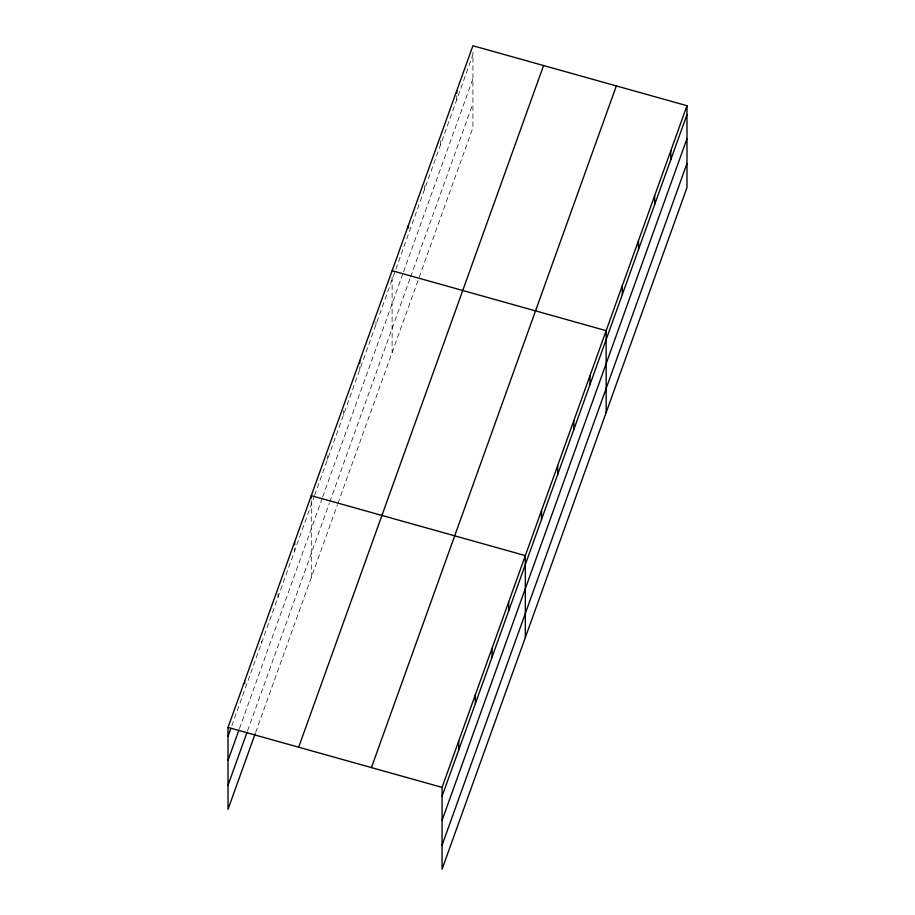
<?xml version="1.0" encoding="UTF-8"?>
<svg xmlns="http://www.w3.org/2000/svg" width="915" height="915" viewBox="0 0 915 915"><rect width="100%" height="100%" fill="white"/><g stroke="black" fill="none" stroke-linecap="round" stroke-linejoin="round"><path stroke-width="0.69" stroke-dasharray="4.58 3.43" d="M231.827 725.732L314.142 496.616M314.623 495.301L472.929 54.648M239.444 728.626L322.229 498.206M322.698 496.879L403.046 273.253M403.515 271.927L472.929 78.736M247.53 730.913L329.354 503.159M329.835 501.843L410.172 278.206M410.652 276.89L472.929 103.544M255.617 732.48L337.441 504.748M337.91 503.422L472.929 127.62L472.929 52.109M456.768 95.823L456.768 99.644M440.607 140.819L440.607 144.639M424.434 185.814L424.434 189.622M392.112 277.062L392.112 352.572M375.951 322.057L375.951 324.596M359.778 367.041L359.778 369.591M343.617 410.766L343.617 414.575M327.456 455.75L327.456 459.57M311.294 500.745L311.294 577.525M294.641 548.371L294.641 550.91M277.988 593.458L277.988 597.266M261.335 641.083L261.335 643.622"/><path stroke-width="1.37" d="M686.982 105.705L686.982 187.575L442.071 869.25L442.071 787.38L686.982 105.705L472.929 45.75L228.018 727.425L228.018 809.295L255.148 733.807M228.018 736.335L230.877 728.386M228.018 760.411L238.964 729.953M228.018 785.219L247.05 732.24M298.656 747.212L543.567 65.537M371.433 767.594L616.344 85.919M442.071 796.279L686.982 114.604M442.071 820.366L686.982 138.68M442.071 845.174L686.982 163.488M392.112 270.703L606.153 330.658L606.153 412.528M228.018 727.425L442.071 787.38M670.809 150.689L670.809 159.599M654.648 195.684L654.648 204.583M638.487 240.679L638.487 249.578M622.326 285.663L622.326 294.561M589.992 375.642L589.992 384.552M573.831 420.637L573.831 429.535M557.67 465.632L557.67 474.53M541.497 510.616L541.497 519.526M525.336 637.481L525.336 555.611L311.294 495.656L311.294 498.206M508.683 601.967L508.683 610.865M492.03 648.323L492.03 657.222M475.377 694.668L475.377 703.578M458.724 741.024L458.724 749.923M456.768 90.745L456.768 93.284M408.273 225.708L408.273 228.258M359.778 360.682L359.778 363.232M294.641 542.012L294.641 544.551M244.671 681.069L244.671 683.619"/></g></svg>
